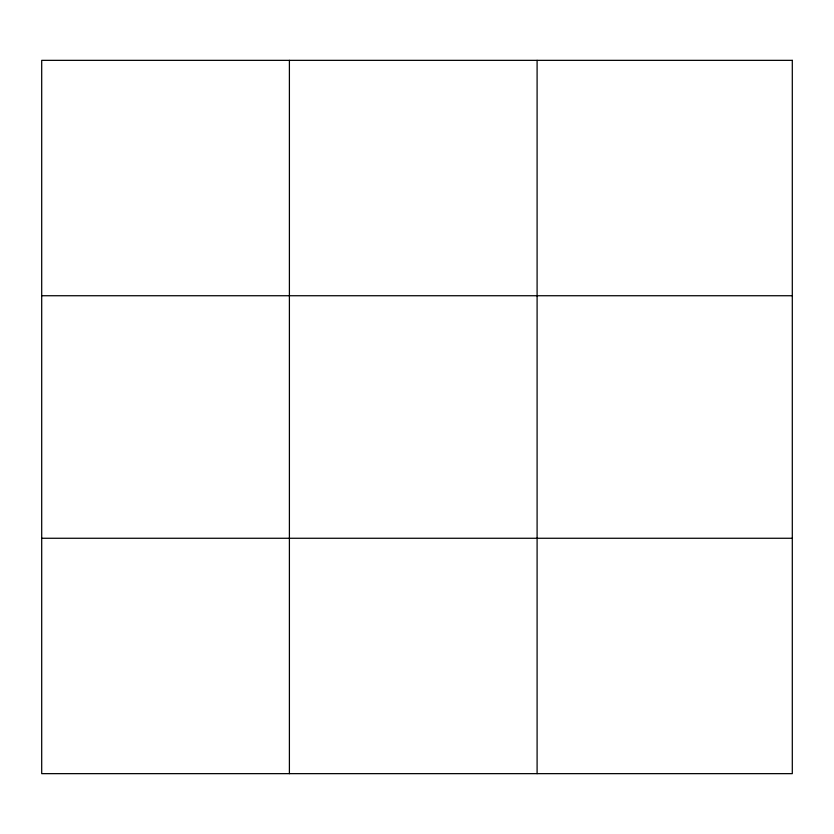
<?xml version="1.0" encoding="UTF-8"?>
<svg xmlns="http://www.w3.org/2000/svg" width="834" height="834" viewBox="0 0 834 834"><rect width="100%" height="100%" fill="white"/><g stroke="black" fill="none" stroke-linecap="round" stroke-linejoin="round"><path stroke-width="1.25" d="M289.398 60.35L289.398 773.65M537.096 60.35L537.096 773.65M41.7 295.736L792.3 295.736M41.7 538.264L792.3 538.264M792.3 60.35L792.3 773.65L41.7 773.65L41.7 60.35L792.3 60.35"/></g></svg>
